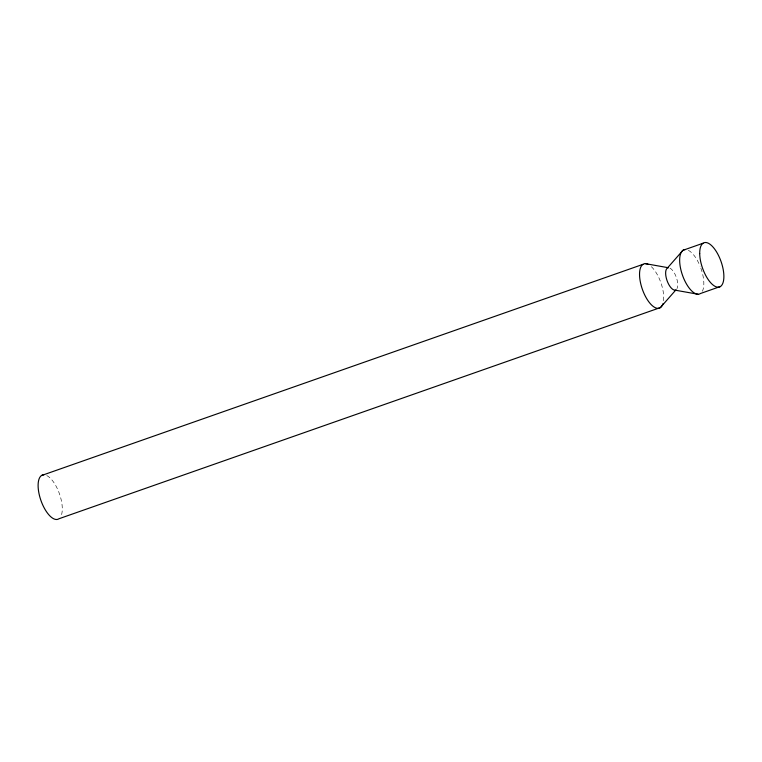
<?xml version="1.0" encoding="UTF-8"?>
<svg xmlns="http://www.w3.org/2000/svg" width="762" height="762" viewBox="0 0 762 762"><rect width="100%" height="100%" fill="white"/><g stroke="black" fill="none" stroke-linecap="round" stroke-linejoin="round"><path stroke-width="0.57" stroke-dasharray="3.81 2.86" d="M46.806 475.593A23.432 9.839 70.7 0 1 59.636 494.338A23.432 9.839 70.7 0 1 60.808 516.55M651.358 266.681A23.432 9.839 70.7 0 1 663.378 301.847M688.353 250.336A23.432 9.839 70.7 0 1 700.107 266.205M700.84 268.11A23.432 9.839 70.7 0 1 702.354 291.294M669.988 268.157A11.716 4.915 70.7 0 1 676.399 277.53A11.716 4.915 70.7 0 1 676.989 288.636"/><path stroke-width="1.14" d="M676.056 289.741L660.359 307.591L58.941 518.76A23.432 9.839 70.7 0 1 40.757 499.967A23.432 9.839 70.7 0 1 43.92 474.812M41.453 475.545L642.88 264.376M703.059 243.24L683 250.288L667.312 268.129A11.716 4.915 70.7 0 0 666.96 280.34A11.716 4.915 70.7 0 0 674.818 290.112L698.021 294.237M720.547 286.455L700.488 293.503A23.432 9.839 70.7 0 1 682.304 274.711A23.432 9.839 70.7 0 1 685.467 249.545M645.347 263.633L668.541 267.767M662.902 303.771A23.432 9.839 70.7 0 1 642.699 290.236A23.432 9.839 70.7 0 1 648.233 264.424M699.707 253.594A23.432 9.839 70.7 0 0 718.08 287.188A23.432 9.839 70.7 0 0 717.623 253.765A23.432 9.839 70.7 0 0 699.707 253.594"/></g></svg>
